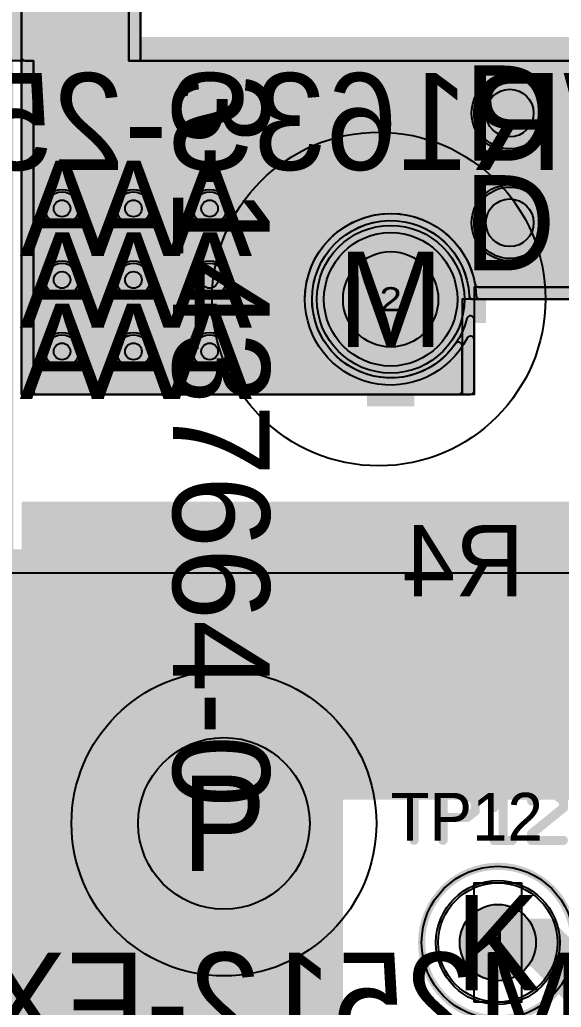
# Model space of a CAD drawing. Extents: x -28 to 199, y -61 to 255.
# Drawn here: x 0.71 to 12.08, y 131.14 to 151.86 of the extents above; entities that cross this region are included whole.
import ezdxf
from ezdxf.enums import TextEntityAlignment as Align

# ---------------------------------------------------------------- set-up
doc = ezdxf.new("R2010")
doc.units = 0
doc.header["$MEASUREMENT"] = 0
for name, color, linetype in [('ASSEMBLY_OUTLINES_TOP', 102, 'CONTINUOUS'), ('ASSEMBLY_PART_NUMBERS_BTM', 191, 'CONTINUOUS'), ('ASSEMBLY_PART_NUMBERS_TOP', 102, 'CONTINUOUS'), ('DRILL_DRAWING', 21, 'CONTINUOUS'), ('GENERATED_SILKSCREEN_BTM', 255, 'CONTINUOUS'), ('GENERATED_SILKSCREEN_TOP', 140, 'CONTINUOUS'), ('MOUNTING_HOLE_PADS_LAYER14', 150, 'CONTINUOUS'), ('MOUNTING_HOLE_PADS_LAYER17', 10, 'CONTINUOUS'), ('MOUNTING_HOLE_PADS_LAYER_2', 230, 'CONTINUOUS'), ('MOUNTING_HOLE_PADS_LAYER_3', 81, 'CONTINUOUS'), ('MOUNTING_HOLES_LAYER_2', 42, 'CONTINUOUS'), ('MOUNTING_HOLES_LAYER_3', 42, 'CONTINUOUS'), ('MOUNTING_HOLES_LAYER_BOT21', 42, 'CONTINUOUS'), ('MOUNTING_HOLES_LAYER_TOP', 42, 'CONTINUOUS'), ('PART_HOLES_LAYER_2', 30, 'CONTINUOUS'), ('PART_HOLES_LAYER_3', 30, 'CONTINUOUS'), ('PART_HOLES_LAYER_BOTTOM', 30, 'CONTINUOUS'), ('PART_HOLES_LAYER_TOP', 30, 'CONTINUOUS'), ('PART_PADS_LAYER_2', 230, 'CONTINUOUS'), ('PART_PADS_LAYER_3', 81, 'CONTINUOUS'), ('PART_PADS_LAYER_BOTTOM', 10, 'CONTINUOUS'), ('PART_PADS_LAYER_TOP', 150, 'CONTINUOUS'), ('PIN_NUMBERS_BTM', 8, 'CONTINUOUS'), ('PIN_NUMBERS_TOP', 8, 'CONTINUOUS'), ('PLACEMENT_OUTLINES_TOP', 130, 'CONTINUOUS'), ('PLANE_DATA_LAYER_2', 230, 'CONTINUOUS'), ('PLANE_DATA_LAYER_3', 81, 'CONTINUOUS'), ('PLANE_DATA_LAYER_BOTTOM', 10, 'CONTINUOUS'), ('PLANE_DATA_LAYER_TOP', 150, 'CONTINUOUS'), ('PLANE_SHAPES_LAYER_2', 230, 'CONTINUOUS'), ('PLANE_SHAPES_LAYER_3', 81, 'CONTINUOUS'), ('PLANE_SHAPES_LAYER_BOTTOM', 10, 'CONTINUOUS'), ('PLANE_SHAPES_LAYER_TOP', 150, 'CONTINUOUS'), ('SILKSCREEN_OUTLINES_TOP', 150, 'CONTINUOUS'), ('SILKSCREEN_REF_DES_BTM', 211, 'CONTINUOUS'), ('SILKSCREEN_REF_DES_TOP', 150, 'CONTINUOUS'), ('SOLDERMASK_PADS_BTM', 12, 'CONTINUOUS'), ('SOLDERMASK_PADS_TOP', 180, 'CONTINUOUS'), ('TRACES_LAYER_BOTTOM', 10, 'CONTINUOUS'), ('VIA_HOLES_LAYER_2', 30, 'CONTINUOUS'), ('VIA_HOLES_LAYER_3', 30, 'CONTINUOUS'), ('VIA_HOLES_LAYER_BOTTOM', 30, 'CONTINUOUS'), ('VIA_HOLES_LAYER_TOP', 30, 'CONTINUOUS'), ('VIA_PADS_LAYER_2', 230, 'CONTINUOUS'), ('VIA_PADS_LAYER_3', 81, 'CONTINUOUS'), ('VIA_PADS_LAYER_BOTTOM', 10, 'CONTINUOUS'), ('VIA_PADS_LAYER_TOP', 150, 'CONTINUOUS')]:
    doc.layers.add(name, color=color, linetype=linetype)
doc.styles.add('COURIER_NEW', font='COUR.TTF')
doc.styles.add('VERIBEST_GERBER_0', font='txt')

msp = doc.modelspace()

# ---------------------------------------------------------------- hatches: boundary and pattern name
at = {"layer": 'MOUNTING_HOLES_LAYER_2'}
h = msp.add_hatch(color=256, dxfattribs=at)
edge = h.paths.add_edge_path()
edge.add_arc((5, 135), 1.8, 0, 360)
at = {"layer": 'MOUNTING_HOLES_LAYER_3'}
h = msp.add_hatch(color=256, dxfattribs=at)
edge = h.paths.add_edge_path()
edge.add_arc((5, 135), 1.8, 0, 360)
at = {"layer": 'MOUNTING_HOLES_LAYER_BOT21'}
h = msp.add_hatch(color=256, dxfattribs=at)
edge = h.paths.add_edge_path()
edge.add_arc((5, 135), 1.8, 0, 360)
at = {"layer": 'MOUNTING_HOLES_LAYER_TOP'}
h = msp.add_hatch(color=256, dxfattribs=at)
edge = h.paths.add_edge_path()
edge.add_arc((5, 135), 1.8, 0, 360)
at = {"layer": 'PART_HOLES_LAYER_2'}
h = msp.add_hatch(color=256, dxfattribs=at)
edge = h.paths.add_edge_path()
edge.add_arc((8.5, 145.995), 1, 0, 360)
h = msp.add_hatch(color=256, dxfattribs=at)
edge = h.paths.add_edge_path()
edge.add_arc((10.75, 132.5), 0.8, 0, 360)
at = {"layer": 'PART_HOLES_LAYER_3'}
h = msp.add_hatch(color=256, dxfattribs=at)
edge = h.paths.add_edge_path()
edge.add_arc((8.5, 145.995), 1, 0, 360)
h = msp.add_hatch(color=256, dxfattribs=at)
edge = h.paths.add_edge_path()
edge.add_arc((10.75, 132.5), 0.8, 0, 360)
at = {"layer": 'PART_HOLES_LAYER_BOTTOM'}
h = msp.add_hatch(color=256, dxfattribs=at)
edge = h.paths.add_edge_path()
edge.add_arc((8.5, 145.995), 1, 0, 360)
h = msp.add_hatch(color=256, dxfattribs=at)
edge = h.paths.add_edge_path()
edge.add_arc((10.75, 132.5), 0.8, 0, 360)
at = {"layer": 'PART_HOLES_LAYER_TOP'}
h = msp.add_hatch(color=256, dxfattribs=at)
edge = h.paths.add_edge_path()
edge.add_arc((8.5, 145.995), 1, 0, 360)
h = msp.add_hatch(color=256, dxfattribs=at)
edge = h.paths.add_edge_path()
edge.add_arc((10.75, 132.5), 0.8, 0, 360)
at = {"layer": 'PLANE_DATA_LAYER_2'}
msp.add_hatch(color=256, dxfattribs=at).paths.add_polyline_path([(15.5, 150.9238, 0.41421356), (15.4238, 151), (3.25, 151), (3.25, 168.25), (6.23275, 168.25, 0.41421356), (6.30895, 168.3262, 0.27855431), (6.26821, 168.39364, -0.278556), (5.6, 169.5, -0.278556), (6.26821, 170.60636, 0.27855431), (6.30895, 170.6738, 0.41421356), (6.23275, 170.75), (0.8262, 170.75, 0.41421356), (0.75, 170.6738), (0.75, 151.0762, 0.41421356), (0.8262, 151), (1, 151), (1, 144.0762, 0.41421356), (1.0762, 144), (10.1738, 144, 0.41421356), (10.25, 144.0762), (10.25, 145.14734), (10.25, 145.14735, 0.78933962), (10.10582, 145.18177, -0.78933563), (6.7, 145.995, -0.9785793), (10.29831, 146.0729, 0.40158911), (10.37444, 146), (15.4238, 146, 0.41421356), (15.5, 146.0762)], flags=0)
for points in [[(8.5, 145.995), (7.35338, 147.48005)], [(8.5, 145.995), (9.98505, 147.14162)], [(8.5, 145.995), (7.01495, 144.84838)], [(8.5, 145.995), (9.64662, 144.50995)]]:
    msp.add_hatch(color=256, dxfattribs=at).paths.add_polyline_path(points, is_closed=False, flags=0)
at = {"layer": 'PLANE_DATA_LAYER_3'}
msp.add_hatch(color=256, dxfattribs=at).paths.add_polyline_path([(15.5, 150.9238, 0.41421356), (15.4238, 151), (3.25, 151), (3.25, 168.25), (6.23275, 168.25, 0.41421356), (6.30895, 168.3262, 0.27855431), (6.26821, 168.39364, -0.278556), (5.6, 169.5, -0.278556), (6.26821, 170.60636, 0.27855431), (6.30895, 170.6738, 0.41421356), (6.23275, 170.75), (0.8262, 170.75, 0.41421356), (0.75, 170.6738), (0.75, 151.0762, 0.41421356), (0.8262, 151), (1, 151), (1, 144.0762, 0.41421356), (1.0762, 144), (10.1738, 144, 0.41421356), (10.25, 144.0762), (10.25, 145.14734), (10.25, 145.14735, 0.78933962), (10.10582, 145.18177, -0.78933563), (6.7, 145.995), (6.7, 145.995), (6.7, 145.995, -0.91498821), (10.27173, 146.31275, 0.3631437), (10.34674, 146.25), (15.4238, 146.25, 0.41421356), (15.5, 146.3262)], flags=0)
for points in [[(8.5, 145.995), (7.35338, 147.48005)], [(8.5, 145.995), (9.98505, 147.14162)], [(8.5, 145.995), (7.01495, 144.84838)], [(8.5, 145.995), (9.64662, 144.50995)]]:
    msp.add_hatch(color=256, dxfattribs=at).paths.add_polyline_path(points, is_closed=False, flags=0)
at = {"layer": 'PLANE_DATA_LAYER_BOTTOM'}
msp.add_hatch(color=256, dxfattribs=at).paths.add_polyline_path([(15.25, 150.9238, 0.41421356), (15.1738, 151), (3, 151), (3, 168.25), (6.23275, 168.25, 0.41421356), (6.30895, 168.3262, 0.27855431), (6.26821, 168.39364, -0.278556), (5.6, 169.5, -0.278556), (6.26821, 170.60636, 0.27855431), (6.30895, 170.6738, 0.41421356), (6.23275, 170.75), (0.7112, 170.75, 0.41421356), (0.635, 170.6738), (0.635, 151.0762, 0.41421356), (0.7112, 151), (0.75, 151), (0.75, 144.0762, 0.41421356), (0.8262, 144), (9.9238, 144, 0.41421356), (10, 144.0762), (10, 145.01901, 0.7370537), (9.86095, 145.06209, -0.73706161), (6.85, 145.995), (6.85, 145.995, -0.97673762), (10.14817, 146.07262, 0.40049495), (10.22429, 146), (12.54522, 146, 0.41421356), (12.62142, 146.0762, 0.16723975), (12.60529, 146.12309, -0.16724298), (12.51, 146.4), (12.51, 150, -0.41421356), (12.96, 150.45), (14.96, 150.45, -0.10498592), (15.14284, 150.41118, 0.5428046), (15.25, 150.48081)], flags=0)
for points in [[(8.5, 145.995), (7.74651, 147.54807)], [(8.5, 145.995), (10.05307, 146.74849)], [(8.5, 145.995), (6.94693, 145.24151)], [(8.5, 145.995), (9.25349, 144.44193)]]:
    msp.add_hatch(color=256, dxfattribs=at).paths.add_polyline_path(points, is_closed=False, flags=0)
at = {"layer": 'PLANE_DATA_LAYER_TOP'}
h = msp.add_hatch(color=256, dxfattribs=at)
h.paths.add_polyline_path([(115.5, 34.0103, -0.56815496), (115.38754, 33.94328, 0.56815775), (113.1, 32.58), (113.1, 32.58, 0.28995602), (113.98709, 31.17891, -0.58702833), (113.99603, 31.04614, 0.49869453), (113.86342, 29.13375, -0.69400656), (113.81347, 29), (112.5762, 29, -0.41421356), (112.5, 29.0762), (112.5, 32.75), (112.5, 32.75), (109.75, 35.5, 0.20768435), (109.75, 35.5), (95.5762, 35.5, -0.41421356), (95.5, 35.5762), (95.5, 48.74999, 0.41421356), (95.49999, 48.75), (76.5, 48.75, 0.20768435), (76.5, 48.75), (67.5, 39.75), (67.5, 39.75), (67.5, 17.5762, -0.41421356), (67.4238, 17.5), (48.05209, 17.5, -0.76135767), (48.013, 17.64161, 0.26391418), (48.5, 18.5), (48.5, 18.5, 1), (46.5, 18.5), (46.5, 18.5, 0.26391418), (46.987, 17.64161, -0.76136033), (46.94791, 17.5), (42.0762, 17.5, -0.41421356), (42, 17.5762), (42, 22.4238, -0.41421356), (42.0762, 22.5), (51.49999, 22.5, 0.41421356), (51.5, 22.50001), (51.5, 54.99999, 0.41421356), (51.49999, 55), (36.0762, 55, -0.41421356), (36, 55.0762), (36, 60.99999, 0.41421356), (35.99999, 61), (30.3262, 61, -0.41421356), (30.25, 61.0762), (30.25, 73.6738, -0.41421356), (30.3262, 73.75), (31.24999, 73.75, 0.41421356), (31.25, 73.75001), (31.25, 78.6738, -0.41421356), (31.3262, 78.75), (32.99999, 78.75, 0.41421356), (33, 78.75001), (33, 82.5), (33, 82.5), (32.5, 83, 0.20768435), (32.5, 83), (27.8262, 83, -0.41421356), (27.75, 83.0762), (27.75, 85.49999, 0.41421356), (27.74999, 85.5), (23.25, 85.5, 0.20768435), (23.25, 85.5), (21.25, 83.5), (21.25, 83.5), (21.25, 72.3262, -0.41421356), (21.1738, 72.25), (17, 72.25, 0.20768435), (17, 72.25), (13.5, 68.75), (13.5, 68.75), (13.5, 60.0762, -0.41421356), (13.4238, 60), (8.5, 60, 0.20768435), (8.5, 60), (6, 57.5), (6, 57.5), (6, 52.25001, 0.41421356), (6.00001, 52.25), (12.4238, 52.25, -0.41421356), (12.5, 52.1738), (12.5, 45.5762, -0.41421356), (12.4238, 45.5), (6.25001, 45.5, 0.41421356), (6.25, 45.49999), (6.25, 35.75001, 0.41421356), (6.25001, 35.75), (12.4238, 35.75, -0.41421356), (12.5, 35.6738), (12.5, 30.0762, -0.41421356), (12.4238, 30), (2.50001, 30, 0.41421356), (2.5, 29.99999), (2.5, 17.50001, 0.41421356), (2.50001, 17.5), (4.88275, 17.5, -0.78312568), (4.91821, 17.35636, 0.278556), (4.25, 16.25, 0.31761736), (5.08239, 15.07182, -0.70651223), (5.08239, 14.92818, 0.70650779), (5.08239, 12.57182, -0.70651223), (5.08239, 12.42818, 5.81449095), (5.91761, 12.42818, -0.70651223), (5.91761, 12.57182, 0.70650779), (5.91761, 14.92818, -0.70651223), (5.91761, 15.07182, 0.31761736), (6.75, 16.25, 0.278556), (6.08179, 17.35636, -0.78312568), (6.11725, 17.5), (10.9238, 17.5, -0.41421356), (11, 17.4238), (11, 2.50001, 0.41421356), (11.00001, 2.5), (22.99999, 2.5, 0.41421356), (23, 2.50001), (23, 5.13275, -0.7831157), (23.14364, 5.16821, 0.6540392), (25.42818, 5.33239, -0.70651223), (25.57182, 5.33239, 0.70650779), (27.92818, 5.33239, -0.70651223), (28.07182, 5.33239, 1.10109018), (30.32665, 6.38509, -0.58046991), (30.39228, 6.5), (32.58857, 6.5, -0.41421356), (32.66477, 6.4238, -0.0594446), (32.66263, 6.40587, 0.05944427), (32.65, 6.3), (32.65, 5.2, 0.41421356), (33.1, 4.75), (33.9238, 4.75, -0.41421356), (34, 4.6738), (34, 4.4762, -0.41421356), (33.9238, 4.4), (33, 4.4, 0.41421356), (32.55, 3.95), (32.55, 2.55, 0.41421356), (33, 2.1), (33.9238, 2.1, -0.41421356), (34, 2.0238), (34, 2.00001, 0.41421356), (34.00001, 2), (41.99999, 2, 0.41421356), (42, 2.00001), (42, 3.4238, -0.41421356), (42.0762, 3.5), (56.4238, 3.5, -0.41421356), (56.5, 3.4238), (56.5, 2.00001, 0.41421356), (56.50001, 2), (71.99999, 2, 0.41421356), (72, 2.00001), (72, 4.43524, -0.45325319), (72.08619, 4.51078, 0.35418414), (73.42818, 5.33239, -0.70651223), (73.57182, 5.33239, 0.70650779), (75.92818, 5.33239, -0.70651223), (76.07182, 5.33239, 5.81449095), (76.07182, 6.16761, -0.70651223), (75.92818, 6.16761, 0.70650779), (73.57182, 6.16761, -0.70651223), (73.42818, 6.16761, 0.35418414), (72.08619, 6.98922, -0.45325319), (72, 7.06476), (72, 7.9238, -0.41421356), (72.0762, 8), (79.4238, 8, -0.41421356), (79.5, 7.9238), (79.5, 0.7112, -0.41421356), (79.4238, 0.635), (9.0762, 0.635, -0.41421356), (9, 0.7112), (9, 0.74999, 0.41421356), (8.99999, 0.75), (1.57442, 0.75, -0.1015141), (1.54442, 0.75616, -0.30008001), (0.635, 2.135), (0.635, 140.6738, -0.41421356), (0.7112, 140.75), (7.49999, 140.75, 0.41421356), (7.5, 140.75001), (7.5, 141.6738, -0.41421356), (7.5762, 141.75), (12.49999, 141.75, 0.41421356), (12.5, 141.75001), (12.5, 144.4238, -0.41421356), (12.5762, 144.5), (20.4238, 144.5, -0.41421356), (20.5, 144.4238), (20.5, 124.25001, 0.41421356), (20.50001, 124.25), (25.1738, 124.25, -0.41421356), (25.25, 124.1738), (25.25, 112.00001, 0.41421356), (25.25001, 112), (33.74999, 112, 0.41421356), (33.75, 112.00001), (33.75, 133.49999, 0.41421356), (33.74999, 133.5), (32.0762, 133.5, -0.41421356), (32, 133.5762), (32, 157.49999, 0.41421356), (31.99999, 157.5), (26.5762, 157.5, -0.41421356), (26.5, 157.5762), (26.5, 172.74999, 0.41421356), (26.49999, 172.75), (14.3262, 172.75, -0.41421356), (14.25, 172.8262), (14.25, 177.99999, 0.41421356), (14.24999, 178), (7.19013, 178, -0.15592326), (7.14594, 178.01413, 0.31961523), (2.85406, 178.01413, -0.15592326), (2.80987, 178), (0.7112, 178, -0.41421356), (0.635, 178.0762), (0.635, 178.6738, -0.41421356), (0.7112, 178.75), (0.74999, 178.75, 0.41421356), (0.75, 178.75001), (0.75, 179.1738, -0.41421356), (0.8262, 179.25), (14.6738, 179.25, -0.41421356), (14.75, 179.1738), (14.75, 173.25001, 0.41421356), (14.75001, 173.25), (26.9238, 173.25, -0.41421356), (27, 173.1738), (27, 158.00001, 0.41421356), (27.00001, 158), (32.4238, 158, -0.41421356), (32.5, 157.9238), (32.5, 134.25001, 0.41421356), (32.50001, 134.25), (34.4238, 134.25, -0.41421356), (34.5, 134.1738), (34.5, 118.50001, 0.41421356), (34.50001, 118.5), (41.1738, 118.5, -0.41421356), (41.25, 118.4238), (41.25, 114.0762, -0.41421356), (41.1738, 114), (37.00001, 114, 0.41421356), (37, 113.99999), (37, 107.5762, -0.41421356), (36.9238, 107.5), (33.43151, 107.5, -0.29303379), (33.36227, 107.54439, 0.64111661), (26.63773, 107.54439, -0.29303379), (26.56849, 107.5), (26.50001, 107.5, 0.41421356), (26.5, 107.49999), (26.5, 107.25001, -0.16771626), (26.5001, 107.20028, 0.477919), (29.5649, 102.32567, -0.88856677), (29.5649, 102.17433, 16.94874071), (30.4351, 102.17433, -0.88856677), (30.4351, 102.32567, 0.38009787), (33.7, 106), (33.7, 106, 0.07918434), (33.51671, 107.15011, -0.51013359), (33.58913, 107.25), (36.9238, 107.25, -0.41421356), (37, 107.1738), (37, 105.81577, -0.66315528), (36.87067, 105.76115, 0.66316302), (34.24, 104.65), (34.24, 104.65, 0.66316302), (36.87067, 103.53885, -0.66315528), (37, 103.48423), (37, 98.25001, 0.41421356), (37.00001, 98.25), (57.99999, 98.25, 0.41421356), (58, 98.25001), (58, 99.6738, -0.41421356), (58.0762, 99.75), (63.74999, 99.75, 0.41421356), (63.75, 99.75001), (63.75, 101.9238, -0.41421356), (63.8262, 102), (70.99999, 102, 0.41421356), (71, 102.00001), (71, 117.1738, -0.41421356), (71.0762, 117.25), (73.37377, 117.25, -0.54958845), (73.44273, 117.14139, 0.1102702), (73.4, 116.95), (73.4, 115.75, 0.41421356), (73.85, 115.3), (76.15, 115.3, 0.41421356), (76.6, 115.75), (76.6, 116.95, 0.1102702), (76.55727, 117.14139, -0.54959232), (76.62623, 117.25), (78.1738, 117.25, -0.41421356), (78.25, 117.1738), (78.25, 113.3262, -0.41421356), (78.1738, 113.25), (74.25001, 113.25, 0.41421356), (74.25, 113.24999), (74.25, 113.17617, -0.7996942), (74.10497, 113.14348, 0.7996971), (71.25, 112.5), (71.25, 112.5, 0.7996971), (74.10497, 111.85652, -0.7996942), (74.25, 111.82383), (74.25, 109.92617, -0.7996942), (74.10497, 109.89348, 0.7996971), (71.25, 109.25), (71.25, 109.25, 0.7996971), (74.10497, 108.60652, -0.7996942), (74.25, 108.57383), (74.25, 105.50418, -0.75571028), (74.10896, 105.46416, 3.52384686), (74.10896, 103.83585, -0.75571028), (74.25, 103.79582), (74.25, 98.00001, 0.41421356), (74.25001, 98), (94.99999, 98, 0.41421356), (95, 98.00001), (95, 100.1738, -0.41421356), (95.0762, 100.25), (100.24999, 100.25, 0.41421356), (100.25, 100.25001), (100.25, 102.1738, -0.41421356), (100.3262, 102.25), (104.1738, 102.25, -0.41421356), (104.25, 102.1738), (104.25, 89.5762, -0.41421356), (104.1738, 89.5), (83.3262, 89.5, -0.41421356), (83.25, 89.5762), (83.25, 95.99999, 0.41421356), (83.24999, 96), (74.25001, 96, 0.41421356), (74.25, 95.99999), (74.25, 85.5762, -0.41421356), (74.1738, 85.5), (64.75001, 85.5, 0.41421356), (64.75, 85.49999), (64.75, 68.0762, -0.41421356), (64.6738, 68), (56.3262, 68, -0.41421356), (56.25, 68.0762), (56.25, 77.1738, -0.41421356), (56.3262, 77.25), (57.74999, 77.25, 0.41421356), (57.75, 77.25001), (57.75, 85.49999, 0.41421356), (57.74999, 85.5), (53.50001, 85.5, 0.41421356), (53.5, 85.49999), (53.5, 78.8262, -0.41421356), (53.4238, 78.75), (48.3262, 78.75, -0.41421356), (48.25, 78.8262), (48.25, 85.49999, 0.41421356), (48.24999, 85.5), (42.5762, 85.5, -0.41421356), (42.5, 85.5762), (42.5, 88.99999, 0.41421356), (42.49999, 89), (38.00001, 89, 0.41421356), (38, 88.99999), (38, 83.03157), (38, 83.03156, -0.19890996), (37.97768, 82.97768), (34.75, 79.75), (34.75, 79.75), (34.75, 64.25001, 0.41421356), (34.75001, 64.25), (40.1738, 64.25, -0.41421356), (40.25, 64.1738), (40.25, 57.50001, 0.41421356), (40.25001, 57.5), (53.9238, 57.5, -0.41421356), (54, 57.4238), (54, 20.50001, 0.41421356), (54.00001, 20.5), (63.24999, 20.5, 0.41421356), (63.25, 20.50001), (63.25, 39.46844), (63.25, 39.46844, -0.19890996), (63.27232, 39.52232), (76.22768, 52.47768, -0.19891337), (76.28156, 52.5), (113.25985, 52.5, -0.5846895), (113.32498, 52.38426, 0.13723635), (113.1, 51.58), (113.1, 51.58, 0.28995602), (113.98709, 50.17891, -0.58702833), (113.99603, 50.04614, 0.35553076), (113.53205, 48.60389, -0.09325095), (113.53726, 48.5762), (113.53726, 48.5762, -0.41421356), (113.46106, 48.5), (109.00001, 48.5, 0.41421356), (109, 48.49999), (109, 37.00001, 0.41421356), (109.00001, 37), (115.4238, 37, -0.41421356), (115.5, 36.9238)], flags=0)
h.paths.add_polyline_path([(1.3, 5, -1), (8.7, 5, -1)], flags=0)
h.paths.add_polyline_path([(1.3, 65, -1), (8.7, 65, -1)], flags=0)
h.paths.add_polyline_path([(8.85, 33.825, -1), (12.15, 33.825, -1)], flags=0)
h.paths.add_polyline_path([(8.85, 50.325, -1), (12.15, 50.325, -1)], flags=0)
h.paths.add_polyline_path([(8.85, 73.075, -1), (12.15, 73.075, -1)], flags=0)
h.paths.add_polyline_path([(8.85, 88.575, -1), (12.15, 88.575, -1)], flags=0)
h.paths.add_polyline_path([(8.85, 104.075, -1), (12.15, 104.075, -1)], flags=0)
h.paths.add_polyline_path([(8.85, 119.575, -1), (12.15, 119.575, -1)], flags=0)
h.paths.add_polyline_path([(14.24999, 75.5, 0.41421356), (14.25, 75.50001), (14.25, 81.75), (14.25, 81.75), (10.5, 85.5, 0.20768435), (10.5, 85.5), (3.50001, 85.5, 0.41421356), (3.5, 85.49999), (3.5, 75.50001, 0.41421356), (3.50001, 75.5)], flags=0)
h.paths.add_polyline_path([(14.25, 108.75), (14.25, 108.75), (14.25, 112), (14.25, 112), (11.25, 115, 0.20768435), (11.25, 115), (3.50001, 115, 0.41421356), (3.5, 114.99999), (3.5, 106.00001, 0.41421356), (3.50001, 106), (11.5, 106, 0.20768435), (11.5, 106)], flags=0)
h.paths.add_polyline_path([(14.5, 93.75), (14.5, 93.75001), (14.5, 96.25), (14.5, 96.25), (11.5, 99.25, 0.20768435), (11.5, 99.25), (3.50001, 99.25, 0.41421356), (3.5, 99.24999), (3.5, 90.75001, 0.41421356), (3.50001, 90.75), (11.5, 90.75, 0.20768435), (11.50001, 90.75), (14, 93.25)], flags=0)
h.paths.add_polyline_path([(18.99999, 115.5, 0.41421356), (19, 115.50001), (19, 122.49999, 0.41421356), (18.99999, 122.5), (14.8262, 122.5, -0.41421356), (14.75, 122.5762), (14.75, 135.49999, 0.41421356), (14.74999, 135.5), (8.73198, 135.5, -0.37002658), (8.65667, 135.56457, 0.92619719), (1.3, 135), (1.3, 135, 0.63664597), (7.37489, 132.16277, -0.6366454), (7.5, 132.10433), (7.5, 122.00001, 0.41421356), (7.50001, 122), (13.1738, 122, -0.41421356), (13.25, 121.9238), (13.25, 117), (13.25, 117), (14.75, 115.5, 0.20768435), (14.75, 115.5)], flags=0)
h.paths.add_polyline_path([(19.49999, 98.75, 0.41421356), (19.5, 98.75001), (19.5, 105.74999, 0.41421356), (19.49999, 105.75), (15.25, 105.75, 0.20768435), (15.25, 105.75), (13.5, 104), (13.5, 104), (13.5, 101), (13.5, 101), (15.75, 98.75, 0.20768435), (15.75, 98.75)], flags=0)
h.paths.add_polyline_path([(21, 86.25), (21, 86.25), (21, 92.24999, 0.41421356), (20.99999, 92.25), (16.75, 92.25, 0.20768435), (16.75, 92.25), (14, 89.5), (14, 89.5), (14, 84.5), (14, 84.5), (15, 83.5, 0.20768435), (15, 83.5), (18.25, 83.5, 0.20768435), (18.25, 83.5)], flags=0)
h.paths.add_polyline_path([(22.75, 86.75, -1), (24.75, 86.75, -1)], flags=0)
h.paths.add_polyline_path([(34, 116, -1), (37, 116, -1)], flags=0)
h.paths.add_polyline_path([(37.75, 116, -1), (40.75, 116, -1)], flags=0)
h.paths.add_polyline_path([(64.4, 33.2, -1), (65.6, 33.2, -1)], flags=0)
h.paths.add_polyline_path([(70.99999, 87.75, 0.41421356), (71, 87.75001), (71, 95.99999, 0.41421356), (70.99999, 96), (48.25001, 96, 0.41421356), (48.25, 95.99999), (48.25, 87.75001, 0.41421356), (48.25001, 87.75)], flags=0)
msp.add_hatch(color=256, dxfattribs=at).paths.add_polyline_path([(16.25, 150.9238, 0.41421356), (16.1738, 151), (3.25, 151), (3.25, 168.25), (6.23275, 168.25, 0.41421356), (6.30895, 168.3262, 0.27855431), (6.26821, 168.39364, -0.278556), (5.6, 169.5, -0.278556), (6.26821, 170.60636, 0.27855431), (6.30895, 170.6738, 0.41421356), (6.23275, 170.75), (0.8262, 170.75, 0.41421356), (0.75, 170.6738), (0.75, 151.0762, 0.41421356), (0.8262, 151), (1, 151), (1, 144.0762, 0.41421356), (1.0762, 144), (10.1738, 144, 0.41421356), (10.25, 144.0762), (10.25, 145.57291, 0.88353474), (10.09991, 145.59154, -0.88353219), (6.85, 145.995), (6.85, 145.99501, -0.97798732), (10.14837, 146.06841, 0.5040917), (10.25, 146), (16.1738, 146, 0.41421356), (16.25, 146.0762)], flags=0)
for points in [[(8.5, 145.995), (7.57399, 147.4518)], [(8.5, 145.995), (9.9568, 146.92101)], [(8.5, 145.995), (7.0432, 145.06899)], [(8.5, 145.995), (9.42601, 144.5382)]]:
    msp.add_hatch(color=256, dxfattribs=at).paths.add_polyline_path(points, is_closed=False, flags=0)
at = {"layer": 'PLANE_SHAPES_LAYER_2'}
msp.add_hatch(color=256, dxfattribs=at).paths.add_polyline_path([(24, 168.25), (3.25, 168.25), (3.25, 151), (15.5, 151), (15.5, 146), (10.25, 146), (10.25, 144), (1, 144), (1, 151), (0.75, 151), (0.75, 170.75), (24, 170.75)], flags=0)
at = {"layer": 'PLANE_SHAPES_LAYER_3'}
msp.add_hatch(color=256, dxfattribs=at).paths.add_polyline_path([(24, 168.25), (3.25, 168.25), (3.25, 151), (15.5, 151), (15.5, 146.25), (10.25, 146.25), (10.25, 144), (1, 144), (1, 151), (0.75, 151), (0.75, 170.75), (24, 170.75)], flags=0)
at = {"layer": 'PLANE_SHAPES_LAYER_BOTTOM'}
msp.add_hatch(color=256, dxfattribs=at).paths.add_polyline_path([(23.75, 168.25), (3, 168.25), (3, 151), (15.25, 151), (15.25, 146), (10, 146), (10, 144), (0.75, 144), (0.75, 151), (0.5, 151), (0.5, 170.75), (23.75, 170.75)], flags=0)
at = {"layer": 'PLANE_SHAPES_LAYER_TOP'}
msp.add_hatch(color=256, dxfattribs=at).paths.add_polyline_path([(24, 168.25), (3.25, 168.25), (3.25, 151), (16.25, 151), (16.25, 146), (10.25, 146), (10.25, 144), (1, 144), (1, 151), (0.75, 151), (0.75, 170.75), (24, 170.75)], flags=0)
at = {"layer": 'VIA_HOLES_LAYER_2'}
h = msp.add_hatch(color=256, dxfattribs=at)
edge = h.paths.add_edge_path()
edge.add_arc((11, 149.9), 0.5, 0, 360)
h = msp.add_hatch(color=256, dxfattribs=at)
edge = h.paths.add_edge_path()
edge.add_arc((1.6, 147.9), 0.175, 0, 360)
h = msp.add_hatch(color=256, dxfattribs=at)
edge = h.paths.add_edge_path()
edge.add_arc((3.1, 147.9), 0.175, 0, 360)
h = msp.add_hatch(color=256, dxfattribs=at)
edge = h.paths.add_edge_path()
edge.add_arc((4.7, 147.9), 0.175, 0, 360)
h = msp.add_hatch(color=256, dxfattribs=at)
edge = h.paths.add_edge_path()
edge.add_arc((11, 147.6), 0.5, 0, 360)
h = msp.add_hatch(color=256, dxfattribs=at)
edge = h.paths.add_edge_path()
edge.add_arc((1.6, 146.4), 0.175, 0, 360)
h = msp.add_hatch(color=256, dxfattribs=at)
edge = h.paths.add_edge_path()
edge.add_arc((3.1, 146.4), 0.175, 0, 360)
h = msp.add_hatch(color=256, dxfattribs=at)
edge = h.paths.add_edge_path()
edge.add_arc((4.7, 146.4), 0.175, 0, 360)
h = msp.add_hatch(color=256, dxfattribs=at)
edge = h.paths.add_edge_path()
edge.add_arc((1.6, 144.9), 0.175, 0, 360)
h = msp.add_hatch(color=256, dxfattribs=at)
edge = h.paths.add_edge_path()
edge.add_arc((3.1, 144.9), 0.175, 0, 360)
h = msp.add_hatch(color=256, dxfattribs=at)
edge = h.paths.add_edge_path()
edge.add_arc((4.7, 144.9), 0.175, 0, 360)
at = {"layer": 'VIA_HOLES_LAYER_3'}
h = msp.add_hatch(color=256, dxfattribs=at)
edge = h.paths.add_edge_path()
edge.add_arc((11, 149.9), 0.5, 0, 360)
h = msp.add_hatch(color=256, dxfattribs=at)
edge = h.paths.add_edge_path()
edge.add_arc((1.6, 147.9), 0.175, 0, 360)
h = msp.add_hatch(color=256, dxfattribs=at)
edge = h.paths.add_edge_path()
edge.add_arc((3.1, 147.9), 0.175, 0, 360)
h = msp.add_hatch(color=256, dxfattribs=at)
edge = h.paths.add_edge_path()
edge.add_arc((4.7, 147.9), 0.175, 0, 360)
h = msp.add_hatch(color=256, dxfattribs=at)
edge = h.paths.add_edge_path()
edge.add_arc((11, 147.6), 0.5, 0, 360)
h = msp.add_hatch(color=256, dxfattribs=at)
edge = h.paths.add_edge_path()
edge.add_arc((1.6, 146.4), 0.175, 0, 360)
h = msp.add_hatch(color=256, dxfattribs=at)
edge = h.paths.add_edge_path()
edge.add_arc((3.1, 146.4), 0.175, 0, 360)
h = msp.add_hatch(color=256, dxfattribs=at)
edge = h.paths.add_edge_path()
edge.add_arc((4.7, 146.4), 0.175, 0, 360)
h = msp.add_hatch(color=256, dxfattribs=at)
edge = h.paths.add_edge_path()
edge.add_arc((1.6, 144.9), 0.175, 0, 360)
h = msp.add_hatch(color=256, dxfattribs=at)
edge = h.paths.add_edge_path()
edge.add_arc((3.1, 144.9), 0.175, 0, 360)
h = msp.add_hatch(color=256, dxfattribs=at)
edge = h.paths.add_edge_path()
edge.add_arc((4.7, 144.9), 0.175, 0, 360)
at = {"layer": 'VIA_HOLES_LAYER_BOTTOM'}
h = msp.add_hatch(color=256, dxfattribs=at)
edge = h.paths.add_edge_path()
edge.add_arc((11, 149.9), 0.5, 0, 360)
h = msp.add_hatch(color=256, dxfattribs=at)
edge = h.paths.add_edge_path()
edge.add_arc((1.6, 147.9), 0.175, 0, 360)
h = msp.add_hatch(color=256, dxfattribs=at)
edge = h.paths.add_edge_path()
edge.add_arc((3.1, 147.9), 0.175, 0, 360)
h = msp.add_hatch(color=256, dxfattribs=at)
edge = h.paths.add_edge_path()
edge.add_arc((4.7, 147.9), 0.175, 0, 360)
h = msp.add_hatch(color=256, dxfattribs=at)
edge = h.paths.add_edge_path()
edge.add_arc((11, 147.6), 0.5, 0, 360)
h = msp.add_hatch(color=256, dxfattribs=at)
edge = h.paths.add_edge_path()
edge.add_arc((1.6, 146.4), 0.175, 0, 360)
h = msp.add_hatch(color=256, dxfattribs=at)
edge = h.paths.add_edge_path()
edge.add_arc((3.1, 146.4), 0.175, 0, 360)
h = msp.add_hatch(color=256, dxfattribs=at)
edge = h.paths.add_edge_path()
edge.add_arc((4.7, 146.4), 0.175, 0, 360)
h = msp.add_hatch(color=256, dxfattribs=at)
edge = h.paths.add_edge_path()
edge.add_arc((1.6, 144.9), 0.175, 0, 360)
h = msp.add_hatch(color=256, dxfattribs=at)
edge = h.paths.add_edge_path()
edge.add_arc((3.1, 144.9), 0.175, 0, 360)
h = msp.add_hatch(color=256, dxfattribs=at)
edge = h.paths.add_edge_path()
edge.add_arc((4.7, 144.9), 0.175, 0, 360)
at = {"layer": 'VIA_HOLES_LAYER_TOP'}
h = msp.add_hatch(color=256, dxfattribs=at)
edge = h.paths.add_edge_path()
edge.add_arc((11, 149.9), 0.5, 0, 360)
h = msp.add_hatch(color=256, dxfattribs=at)
edge = h.paths.add_edge_path()
edge.add_arc((1.6, 147.9), 0.175, 0, 360)
h = msp.add_hatch(color=256, dxfattribs=at)
edge = h.paths.add_edge_path()
edge.add_arc((3.1, 147.9), 0.175, 0, 360)
h = msp.add_hatch(color=256, dxfattribs=at)
edge = h.paths.add_edge_path()
edge.add_arc((4.7, 147.9), 0.175, 0, 360)
h = msp.add_hatch(color=256, dxfattribs=at)
edge = h.paths.add_edge_path()
edge.add_arc((11, 147.6), 0.5, 0, 360)
h = msp.add_hatch(color=256, dxfattribs=at)
edge = h.paths.add_edge_path()
edge.add_arc((1.6, 146.4), 0.175, 0, 360)
h = msp.add_hatch(color=256, dxfattribs=at)
edge = h.paths.add_edge_path()
edge.add_arc((3.1, 146.4), 0.175, 0, 360)
h = msp.add_hatch(color=256, dxfattribs=at)
edge = h.paths.add_edge_path()
edge.add_arc((4.7, 146.4), 0.175, 0, 360)
h = msp.add_hatch(color=256, dxfattribs=at)
edge = h.paths.add_edge_path()
edge.add_arc((1.6, 144.9), 0.175, 0, 360)
h = msp.add_hatch(color=256, dxfattribs=at)
edge = h.paths.add_edge_path()
edge.add_arc((3.1, 144.9), 0.175, 0, 360)
h = msp.add_hatch(color=256, dxfattribs=at)
edge = h.paths.add_edge_path()
edge.add_arc((4.7, 144.9), 0.175, 0, 360)

# ---------------------------------------------------------------- linework, layer by layer
at = {"layer": 'ASSEMBLY_OUTLINES_TOP'}
for points in [[(0.5, 140.25), (0.5, 161.25), (16.5, 161.25), (16.5, 140.25)], [(10.25, 131.25), (10.25, 133.75), (11.25, 133.75), (11.25, 131.25)]]:
    msp.add_lwpolyline(points, close=True, dxfattribs=at)
at = {"layer": 'ASSEMBLY_OUTLINES_TOP', "const_width": 1}
for points in [[(8.5, 143.75), (8.5, 148.25)], [(10.5, 146), (6.25, 146)]]:
    msp.add_lwpolyline(points, dxfattribs=at)
at = {"layer": 'ASSEMBLY_OUTLINES_TOP'}
for centre, radius in [((8.25, 146), 3.5), ((10.75, 132.5), 1.6)]:
    msp.add_circle(centre, radius, dxfattribs=at)
for points in [[(0.75, 150), (16.25, 150), (0.75, 151.5), (16.25, 151.5)], [(0.75, 140.25), (16.25, 140.25), (0.75, 141.75), (16.25, 141.75)]]:
    msp.add_solid(points, dxfattribs=at)
at = {"layer": 'GENERATED_SILKSCREEN_BTM', "const_width": 0.15}
for points in [[(10.0355, 140.6645), (10.031, 140.6675), (10.0295, 140.675), (10.0265, 140.6825), (10.025, 140.69), (10.025, 140.999), (10.0265, 141.0065), (10.0295, 141.011), (10.0295, 141.0155), (10.031, 141.017), (10.034, 141.0185), (10.0355, 141.0215), (10.2905, 141.2285), (10.298, 141.2315), (10.304, 141.233), (10.31, 141.2345), (11.066, 141.2345), (11.0795, 141.2315), (11.0885, 141.224), (11.096, 141.215), (11.099, 141.2045), (11.099, 139.7645), (11.096, 139.7525), (11.0885, 139.745), (11.0795, 139.7405), (11.069, 139.739), (11.057, 139.7405), (11.0465, 139.745), (11.039, 139.7525), (11.036, 139.7645), (11.036, 140.4545), (10.331, 140.4545), (10.085, 139.7555), (10.079, 139.745), (10.0685, 139.739), (10.058, 139.7375), (10.0475, 139.7405), (10.0385, 139.745), (10.031, 139.7525), (10.028, 139.763), (10.0295, 139.775), (10.2755, 140.474), (10.0355, 140.6645)], [(8.7695, 139.7645), (8.768, 139.7525), (8.7605, 139.745), (8.75, 139.7405), (8.7395, 139.739), (8.729, 139.7405), (8.72, 139.745), (8.7125, 139.7525), (8.7095, 139.7645), (8.7095, 140.219), (8.639, 140.219), (8.6285, 140.222), (8.6195, 140.228), (8.615, 140.2385), (8.6135, 140.249), (8.615, 140.261), (8.6195, 140.2715), (8.6285, 140.279), (8.639, 140.2805), (8.7095, 140.2805), (8.7095, 141.1625), (8.711, 141.17), (8.7155, 141.176), (8.7215, 141.182), (8.729, 141.1865), (8.738, 141.1895), (8.747, 141.191), (8.7545, 141.1895), (8.762, 141.1835), (9.6725, 140.273), (9.6785, 140.264), (9.6815, 140.255), (9.68, 140.246), (9.674, 140.2355), (9.671, 140.228), (9.665, 140.2235), (9.659, 140.2205), (9.6515, 140.219), (8.7695, 140.219), (8.7695, 139.7645)], [(9.5765, 140.2805), (8.7695, 141.0845), (8.7695, 140.2805), (9.5765, 140.2805)], [(11.036, 141.173), (10.319, 141.173), (10.085, 140.984), (10.085, 140.705), (10.319, 140.5145), (11.036, 140.5145), (11.036, 141.173)]]:
    msp.add_lwpolyline(points, dxfattribs=at)
at = {"layer": 'GENERATED_SILKSCREEN_TOP', "const_width": 0.15}
msp.add_lwpolyline([(16.50001, 144.31307, 0.000006), (16.49999, 144.31307), (16.49999, 161.25), (0.50001, 161.25), (0.50001, 140.25), (16.49999, 140.25), (16.49999, 140.28693, 0.000006), (16.50001, 140.28693), (16.50001, 140.25, -0.41421356), (16.5, 140.25), (0.5, 140.25, -0.41421356), (0.5, 140.25), (0.5, 161.25, -0.41421356), (0.5, 161.25), (16.5, 161.25, -0.41421356), (16.50001, 161.25), (16.50001, 144.31307)], format="xyb", dxfattribs=at)
for points in [[(8.9715, 134.643), (8.9725, 134.636), (8.9775, 134.63), (8.9845, 134.627), (8.9915, 134.626), (8.9985, 134.627), (9.0045, 134.63), (9.0095, 134.636), (9.0115, 134.643), (9.0115, 135.582), (9.3285, 135.582), (9.3355, 135.584), (9.3415, 135.588), (9.3445, 135.595), (9.3455, 135.602), (9.3445, 135.61), (9.3415, 135.617), (9.3355, 135.622), (9.3285, 135.623), (8.6535, 135.623), (8.6465, 135.622), (8.6415, 135.617), (8.6375, 135.61), (8.6365, 135.602), (8.6375, 135.595), (8.6415, 135.588), (8.6465, 135.584), (8.6535, 135.582), (8.9715, 135.582), (8.9715, 134.643)], [(10.2875, 135.243), (10.2905, 135.245), (10.2915, 135.25), (10.2945, 135.255), (10.2945, 135.26), (10.2945, 135.466), (10.2945, 135.471), (10.2915, 135.474), (10.2915, 135.477), (10.2905, 135.478), (10.2895, 135.479), (10.2875, 135.481), (10.1175, 135.619), (10.1125, 135.621), (10.1085, 135.622), (10.1045, 135.623), (9.6005, 135.623), (9.5915, 135.621), (9.5855, 135.616), (9.5805, 135.61), (9.5785, 135.603), (9.5785, 134.643), (9.5805, 134.635), (9.5855, 134.63), (9.5915, 134.627), (9.5985, 134.626), (9.6065, 134.627), (9.6135, 134.63), (9.6185, 134.635), (9.6205, 134.643), (9.6205, 135.103), (10.1045, 135.103), (10.1115, 135.104), (10.1145, 135.105), (10.1155, 135.105), (10.1175, 135.106), (10.2875, 135.243)], [(10.6685, 134.664), (10.6605, 134.662), (10.6565, 134.658), (10.6535, 134.651), (10.6525, 134.643), (10.6535, 134.636), (10.6565, 134.629), (10.6605, 134.624), (10.6685, 134.623), (11.0585, 134.623), (11.0655, 134.624), (11.0715, 134.629), (11.0745, 134.636), (11.0755, 134.643), (11.0745, 134.651), (11.0715, 134.658), (11.0655, 134.662), (11.0585, 134.664), (10.8825, 134.664), (10.8825, 135.603), (10.8815, 135.61), (10.8785, 135.615), (10.8735, 135.618), (10.8665, 135.619), (10.8615, 135.62), (10.8565, 135.62), (10.8525, 135.618), (10.8485, 135.614), (10.6535, 135.34), (10.6505, 135.333), (10.6505, 135.326), (10.6535, 135.32), (10.6585, 135.315), (10.6645, 135.311), (10.6715, 135.309), (10.6755, 135.309), (10.6785, 135.31), (10.6835, 135.316), (10.8435, 135.54), (10.8435, 134.664), (10.6685, 134.664)], [(11.9735, 135.619), (12.1415, 135.482), (12.1445, 135.477), (12.1455, 135.473), (12.1475, 135.47), (12.1485, 135.466), (12.1485, 135.329), (12.1475, 135.325), (12.1455, 135.319), (12.1445, 135.314), (12.1415, 135.312), (11.4755, 134.771), (11.4755, 134.664), (12.1285, 134.664), (12.1355, 134.662), (12.1415, 134.658), (12.1445, 134.651), (12.1455, 134.643), (12.1445, 134.636), (12.1415, 134.629), (12.1355, 134.625), (12.1285, 134.623), (11.4545, 134.623), (11.4465, 134.625), (11.4415, 134.63), (11.4365, 134.635), (11.4345, 134.643), (11.4345, 134.78), (11.4355, 134.783), (11.4375, 134.79), (11.4395, 134.793), (11.4415, 134.795), (11.4435, 134.797), (12.1085, 135.339), (12.1085, 135.456), (11.9525, 135.582), (11.6295, 135.582), (11.4665, 135.449), (11.4595, 135.447), (11.4525, 135.448), (11.4465, 135.451), (11.4425, 135.457), (11.4385, 135.463), (11.4375, 135.47), (11.4375, 135.474), (11.4385, 135.477), (11.4435, 135.482), (11.6115, 135.619), (11.6155, 135.62), (11.6185, 135.621), (11.6195, 135.622), (11.6235, 135.623), (11.9605, 135.623), (11.9645, 135.622), (11.9655, 135.622), (11.9665, 135.621), (11.9695, 135.62), (11.9735, 135.619)], [(9.6205, 135.582), (10.0985, 135.582), (10.2545, 135.456), (10.2545, 135.27), (10.0985, 135.143), (9.6205, 135.143), (9.6205, 135.582)]]:
    msp.add_lwpolyline(points, dxfattribs=at)
msp.add_lwpolyline([(9.15, 132.5, -1), (12.35, 132.5, -1)], format="xyb", close=True, dxfattribs=at)
at = {"layer": 'MOUNTING_HOLE_PADS_LAYER14'}
msp.add_circle((5, 135), 3.2, dxfattribs=at)
at = {"layer": 'MOUNTING_HOLE_PADS_LAYER17'}
msp.add_circle((5, 135), 3.2, dxfattribs=at)
at = {"layer": 'MOUNTING_HOLE_PADS_LAYER_2'}
msp.add_circle((5, 135), 3.2, dxfattribs=at)
at = {"layer": 'MOUNTING_HOLE_PADS_LAYER_3'}
msp.add_circle((5, 135), 3.2, dxfattribs=at)
at = {"layer": 'MOUNTING_HOLES_LAYER_2'}
msp.add_circle((5, 135), 1.8, dxfattribs=at)
at = {"layer": 'MOUNTING_HOLES_LAYER_3'}
msp.add_circle((5, 135), 1.8, dxfattribs=at)
at = {"layer": 'MOUNTING_HOLES_LAYER_BOT21'}
msp.add_circle((5, 135), 1.8, dxfattribs=at)
at = {"layer": 'MOUNTING_HOLES_LAYER_TOP'}
msp.add_circle((5, 135), 1.8, dxfattribs=at)
at = {"layer": 'PART_HOLES_LAYER_2'}
for centre, radius in [((8.5, 145.995), 1), ((10.75, 132.5), 0.8)]:
    msp.add_circle(centre, radius, dxfattribs=at)
at = {"layer": 'PART_HOLES_LAYER_3'}
for centre, radius in [((8.5, 145.995), 1), ((10.75, 132.5), 0.8)]:
    msp.add_circle(centre, radius, dxfattribs=at)
at = {"layer": 'PART_HOLES_LAYER_BOTTOM'}
for centre, radius in [((8.5, 145.995), 1), ((10.75, 132.5), 0.8)]:
    msp.add_circle(centre, radius, dxfattribs=at)
at = {"layer": 'PART_HOLES_LAYER_TOP'}
for centre, radius in [((8.5, 145.995), 1), ((10.75, 132.5), 0.8)]:
    msp.add_circle(centre, radius, dxfattribs=at)
at = {"layer": 'PART_PADS_LAYER_2'}
for centre, radius in [((8.5, 145.995), 1.55), ((10.75, 132.5), 1.25)]:
    msp.add_circle(centre, radius, dxfattribs=at)
at = {"layer": 'PART_PADS_LAYER_3'}
for centre, radius in [((8.5, 145.995), 1.55), ((10.75, 132.5), 1.25)]:
    msp.add_circle(centre, radius, dxfattribs=at)
at = {"layer": 'PART_PADS_LAYER_BOTTOM'}
for centre, radius in [((8.5, 145.995), 1.4), ((10.75, 132.5), 1.25)]:
    msp.add_circle(centre, radius, dxfattribs=at)
at = {"layer": 'PART_PADS_LAYER_TOP'}
for centre, radius in [((8.5, 145.995), 1.4), ((10.75, 132.5), 1.25)]:
    msp.add_circle(centre, radius, dxfattribs=at)
at = {"layer": 'PLACEMENT_OUTLINES_TOP'}
msp.add_lwpolyline([(0.5, 140.25), (0.5, 161.25), (16.5, 161.25), (16.5, 140.25)], close=True, dxfattribs=at)
msp.add_circle((10.75, 132.5), 1.6, dxfattribs=at)
at = {"layer": 'PLANE_DATA_LAYER_2'}
msp.add_lwpolyline([(0.75, 170.6738), (0.75, 151.0762, 0.41421356), (0.8262, 151), (1, 151), (1, 144.0762, 0.41421356), (1.0762, 144), (10.1738, 144, 0.41421356), (10.25, 144.0762), (10.25, 145.14734), (10.25, 145.14735, 0.78933962), (10.10582, 145.18177, -0.78933563), (6.7, 145.995, -0.9785793), (10.29831, 146.0729, 0.40158911), (10.37444, 146), (15.4238, 146, 0.41421356), (15.5, 146.0762), (15.5, 150.9238, 0.41421356), (15.4238, 151), (3.25, 151), (3.25, 168.25)], format="xyb", dxfattribs=at)
at = {"layer": 'PLANE_DATA_LAYER_2', "const_width": 0.5}
for points in [[(8.5, 145.995), (7.35338, 147.48005)], [(8.5, 145.995), (9.98505, 147.14162)], [(8.5, 145.995), (7.01495, 144.84838)], [(8.5, 145.995), (9.64662, 144.50995)]]:
    msp.add_lwpolyline(points, dxfattribs=at)
at = {"layer": 'PLANE_DATA_LAYER_3'}
msp.add_lwpolyline([(0.75, 170.6738), (0.75, 151.0762, 0.41421356), (0.8262, 151), (1, 151), (1, 144.0762, 0.41421356), (1.0762, 144), (10.1738, 144, 0.41421356), (10.25, 144.0762), (10.25, 145.14734), (10.25, 145.14735, 0.78933962), (10.10582, 145.18177, -0.78933563), (6.7, 145.995), (6.7, 145.995), (6.7, 145.995, -0.91498821), (10.27173, 146.31275, 0.3631437), (10.34674, 146.25), (15.4238, 146.25, 0.41421356), (15.5, 146.3262), (15.5, 150.9238, 0.41421356), (15.4238, 151), (3.25, 151), (3.25, 168.25)], format="xyb", dxfattribs=at)
at = {"layer": 'PLANE_DATA_LAYER_3', "const_width": 0.5}
for points in [[(8.5, 145.995), (7.35338, 147.48005)], [(8.5, 145.995), (9.98505, 147.14162)], [(8.5, 145.995), (7.01495, 144.84838)], [(8.5, 145.995), (9.64662, 144.50995)]]:
    msp.add_lwpolyline(points, dxfattribs=at)
at = {"layer": 'PLANE_DATA_LAYER_BOTTOM'}
msp.add_lwpolyline([(15.1738, 151), (3, 151), (3, 168.25)], dxfattribs=at)
msp.add_lwpolyline([(0.7112, 151), (0.75, 151), (0.75, 144.0762, 0.41421356), (0.8262, 144), (9.9238, 144, 0.41421356), (10, 144.0762), (10, 145.01901, 0.7370537), (9.86095, 145.06209, -0.73706161), (6.85, 145.995), (6.85, 145.995, -0.97673762), (10.14817, 146.07262, 0.40049495), (10.22429, 146), (12.54522, 146, 0.41421356)], format="xyb", dxfattribs=at)
at = {"layer": 'PLANE_DATA_LAYER_BOTTOM', "const_width": 0.5}
for points in [[(8.5, 145.995), (7.74651, 147.54807)], [(8.5, 145.995), (10.05307, 146.74849)], [(8.5, 145.995), (6.94693, 145.24151)], [(8.5, 145.995), (9.25349, 144.44193)]]:
    msp.add_lwpolyline(points, dxfattribs=at)
at = {"layer": 'PLANE_DATA_LAYER_TOP'}
msp.add_lwpolyline([(0.75, 170.6738), (0.75, 151.0762, 0.41421356), (0.8262, 151), (1, 151), (1, 144.0762, 0.41421356), (1.0762, 144), (10.1738, 144, 0.41421356), (10.25, 144.0762), (10.25, 145.57291, 0.88353474), (10.09991, 145.59154, -0.88353219), (6.85, 145.995), (6.85, 145.99501, -0.97798732), (10.14837, 146.06841, 0.5040917), (10.25, 146), (16.1738, 146, 0.41421356), (16.25, 146.0762), (16.25, 150.9238, 0.41421356), (16.1738, 151), (3.25, 151), (3.25, 168.25)], format="xyb", dxfattribs=at)
at = {"layer": 'PLANE_DATA_LAYER_TOP', "const_width": 0.5}
for points in [[(8.5, 145.995), (7.57399, 147.4518)], [(8.5, 145.995), (9.9568, 146.92101)], [(8.5, 145.995), (7.0432, 145.06899)], [(8.5, 145.995), (9.42601, 144.5382)]]:
    msp.add_lwpolyline(points, dxfattribs=at)
at = {"layer": 'PLANE_SHAPES_LAYER_2'}
msp.add_lwpolyline([(24, 168.25), (3.25, 168.25), (3.25, 151), (15.5, 151), (15.5, 146), (10.25, 146), (10.25, 144), (1, 144), (1, 151), (0.75, 151), (0.75, 170.75), (24, 170.75)], close=True, dxfattribs=at)
at = {"layer": 'PLANE_SHAPES_LAYER_3'}
msp.add_lwpolyline([(24, 168.25), (3.25, 168.25), (3.25, 151), (15.5, 151), (15.5, 146.25), (10.25, 146.25), (10.25, 144), (1, 144), (1, 151), (0.75, 151), (0.75, 170.75), (24, 170.75)], close=True, dxfattribs=at)
at = {"layer": 'PLANE_SHAPES_LAYER_BOTTOM'}
msp.add_lwpolyline([(23.75, 168.25), (3, 168.25), (3, 151), (15.25, 151), (15.25, 146), (10, 146), (10, 144), (0.75, 144), (0.75, 151), (0.5, 151), (0.5, 170.75), (23.75, 170.75)], close=True, dxfattribs=at)
at = {"layer": 'PLANE_SHAPES_LAYER_TOP'}
msp.add_lwpolyline([(24, 168.25), (3.25, 168.25), (3.25, 151), (16.25, 151), (16.25, 146), (10.25, 146), (10.25, 144), (1, 144), (1, 151), (0.75, 151), (0.75, 170.75), (24, 170.75)], close=True, dxfattribs=at)
for points in [[(7.5, 135.5), (20.5, 135.5), (7.5, 141.75), (20.5, 141.75)], [(0.5, 122), (7.5, 122), (0.5, 140.75), (7.5, 140.75)]]:
    msp.add_solid(points, dxfattribs=at)
at = {"layer": 'SILKSCREEN_OUTLINES_TOP'}
msp.add_lwpolyline([(0.5, 140.25), (0.5, 161.25), (16.5, 161.25), (16.5, 140.25)], close=True, dxfattribs=at)
msp.add_circle((10.75, 132.5), 1.6, dxfattribs=at)
at = {"layer": 'SOLDERMASK_PADS_BTM'}
for centre, radius in [((11, 149.9), 0.8), ((11, 147.6), 0.8), ((8.5, 145.995), 1.55), ((10.75, 132.5), 1.3)]:
    msp.add_circle(centre, radius, dxfattribs=at)
at = {"layer": 'SOLDERMASK_PADS_TOP'}
for centre, radius in [((11, 149.9), 0.8), ((11, 147.6), 0.8), ((8.5, 145.995), 1.55), ((10.75, 132.5), 1.3)]:
    msp.add_circle(centre, radius, dxfattribs=at)
at = {"layer": 'TRACES_LAYER_BOTTOM', "const_width": 1}
msp.add_lwpolyline([(10.75, 132.5), (11.65, 132.5), (13.7, 130.45), (13.7, 129.75)], dxfattribs=at)
at = {"layer": 'VIA_HOLES_LAYER_2'}
for centre, radius in [((11, 149.9), 0.5), ((1.6, 147.9), 0.175), ((3.1, 147.9), 0.175), ((4.7, 147.9), 0.175), ((11, 147.6), 0.5), ((1.6, 146.4), 0.175), ((3.1, 146.4), 0.175), ((4.7, 146.4), 0.175), ((1.6, 144.9), 0.175), ((3.1, 144.9), 0.175), ((4.7, 144.9), 0.175)]:
    msp.add_circle(centre, radius, dxfattribs=at)
at = {"layer": 'VIA_HOLES_LAYER_3'}
for centre, radius in [((11, 149.9), 0.5), ((1.6, 147.9), 0.175), ((3.1, 147.9), 0.175), ((4.7, 147.9), 0.175), ((11, 147.6), 0.5), ((1.6, 146.4), 0.175), ((3.1, 146.4), 0.175), ((4.7, 146.4), 0.175), ((1.6, 144.9), 0.175), ((3.1, 144.9), 0.175), ((4.7, 144.9), 0.175)]:
    msp.add_circle(centre, radius, dxfattribs=at)
at = {"layer": 'VIA_HOLES_LAYER_BOTTOM'}
for centre, radius in [((11, 149.9), 0.5), ((1.6, 147.9), 0.175), ((3.1, 147.9), 0.175), ((4.7, 147.9), 0.175), ((11, 147.6), 0.5), ((1.6, 146.4), 0.175), ((3.1, 146.4), 0.175), ((4.7, 146.4), 0.175), ((1.6, 144.9), 0.175), ((3.1, 144.9), 0.175), ((4.7, 144.9), 0.175)]:
    msp.add_circle(centre, radius, dxfattribs=at)
at = {"layer": 'VIA_HOLES_LAYER_TOP'}
for centre, radius in [((11, 149.9), 0.5), ((1.6, 147.9), 0.175), ((3.1, 147.9), 0.175), ((4.7, 147.9), 0.175), ((11, 147.6), 0.5), ((1.6, 146.4), 0.175), ((3.1, 146.4), 0.175), ((4.7, 146.4), 0.175), ((1.6, 144.9), 0.175), ((3.1, 144.9), 0.175), ((4.7, 144.9), 0.175)]:
    msp.add_circle(centre, radius, dxfattribs=at)
at = {"layer": 'VIA_PADS_LAYER_2'}
for centre, radius in [((11, 149.9), 0.75), ((11, 147.6), 0.75), ((1.6, 147.9), 0.4), ((3.1, 147.9), 0.4), ((4.7, 147.9), 0.4), ((1.6, 146.4), 0.4), ((3.1, 146.4), 0.4), ((4.7, 146.4), 0.4), ((1.6, 144.9), 0.4), ((3.1, 144.9), 0.4), ((4.7, 144.9), 0.4)]:
    msp.add_circle(centre, radius, dxfattribs=at)
at = {"layer": 'VIA_PADS_LAYER_3'}
for centre, radius in [((11, 149.9), 0.75), ((11, 147.6), 0.75), ((1.6, 147.9), 0.4), ((3.1, 147.9), 0.4), ((4.7, 147.9), 0.4), ((1.6, 146.4), 0.4), ((3.1, 146.4), 0.4), ((4.7, 146.4), 0.4), ((1.6, 144.9), 0.4), ((3.1, 144.9), 0.4), ((4.7, 144.9), 0.4)]:
    msp.add_circle(centre, radius, dxfattribs=at)
at = {"layer": 'VIA_PADS_LAYER_BOTTOM'}
for centre, radius in [((11, 149.9), 0.75), ((11, 147.6), 0.75), ((1.6, 147.9), 0.35), ((3.1, 147.9), 0.35), ((4.7, 147.9), 0.35), ((1.6, 146.4), 0.35), ((3.1, 146.4), 0.35), ((4.7, 146.4), 0.35), ((1.6, 144.9), 0.35), ((3.1, 144.9), 0.35), ((4.7, 144.9), 0.35)]:
    msp.add_circle(centre, radius, dxfattribs=at)
at = {"layer": 'VIA_PADS_LAYER_TOP'}
for centre, radius in [((11, 149.9), 0.75), ((11, 147.6), 0.75), ((1.6, 147.9), 0.35), ((3.1, 147.9), 0.35), ((4.7, 147.9), 0.35), ((1.6, 146.4), 0.35), ((3.1, 146.4), 0.35), ((4.7, 146.4), 0.35), ((1.6, 144.9), 0.35), ((3.1, 144.9), 0.35), ((4.7, 144.9), 0.35)]:
    msp.add_circle(centre, radius, dxfattribs=at)

# ---------------------------------------------------------------- texts
at = {"layer": 'ASSEMBLY_PART_NUMBERS_BTM', "style": 'VERIBEST_GERBER_0', "text_generation_flag": 2}
for s, p in [('PWR163S-25-R100FE', (16.5, 150.74)), ('CRM2512-FX-R150ELF', (16.5, 132.29))]:
    msp.add_text(s, height=2.032, dxfattribs=at).set_placement(p, align=Align.TOP_LEFT)
at = {"layer": 'ASSEMBLY_PART_NUMBERS_TOP', "style": 'VERIBEST_GERBER_0'}
msp.add_text('3-1437664-0', height=2.032, rotation=270, dxfattribs=at).set_placement((5.96, 150.75), align=Align.TOP_LEFT)
at = {"layer": 'DRILL_DRAWING', "style": 'VERIBEST_GERBER_0'}
for s, p in [('D', (11, 149.9)), ('A', (1.6, 147.9)), ('A', (3.1, 147.9)), ('A', (4.7, 147.9)), ('D', (11, 147.6)), ('A', (1.6, 146.4)), ('A', (3.1, 146.4)), ('A', (4.7, 146.4)), ('M', (8.5, 145.995)), ('A', (1.6, 144.9)), ('A', (3.1, 144.9)), ('A', (4.7, 144.9)), ('P', (5, 135)), ('K', (10.75, 132.5))]:
    msp.add_text(s, height=2, dxfattribs=at).set_placement(p, align=Align.MIDDLE_CENTER)
at = {"layer": 'PIN_NUMBERS_BTM', "style": 'COURIER_NEW'}
for s, p in [('2', (8.5, 145.995)), ('1', (10.75, 132.5))]:
    msp.add_text(s, height=0.508, dxfattribs=at).set_placement(p, align=Align.MIDDLE_CENTER)
at = {"layer": 'PIN_NUMBERS_TOP', "style": 'COURIER_NEW'}
for s, p in [('2', (8.5, 145.995)), ('1', (10.75, 132.5))]:
    msp.add_text(s, height=0.508, dxfattribs=at).set_placement(p, align=Align.MIDDLE_CENTER)
at = {"layer": 'SILKSCREEN_REF_DES_BTM', "style": 'VERIBEST_GERBER_0', "text_generation_flag": 2}
msp.add_text('R4', height=1.5, dxfattribs=at).set_placement((11.3, 141.26), align=Align.TOP_LEFT)
at = {"layer": 'SILKSCREEN_REF_DES_TOP', "style": 'VERIBEST_GERBER_0'}
msp.add_text('TP12', height=1, dxfattribs=at).set_placement((8.5, 135.64), align=Align.TOP_LEFT)

doc.saveas('drawing.dxf')
